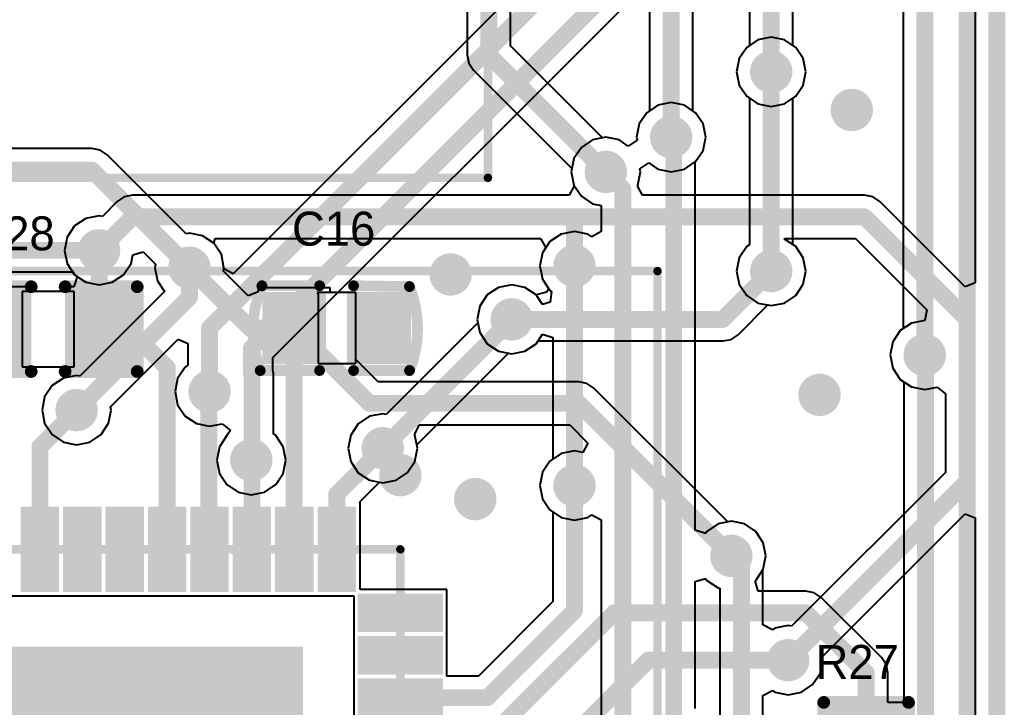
# Model space of a CAD drawing. Extents: x 10.58 to 11.54, y 9.91 to 15.27.
# Drawn here: x 11.0816 to 11.5391, y 13.246 to 13.5653 of the extents above; entities that cross this region are included whole.
import ezdxf

# ---------------------------------------------------------------- set-up
doc = ezdxf.new("R2010")
doc.units = 0
doc.layers.get('0').update_dxf_attribs({"linetype": 'CONTINUOUS'})
for name, color, linetype in [('BOTTOMLAYER', 5, 'CONTINUOUS'), ('KEEPOUTLAYER', 6, 'CONTINUOUS'), ('MULTILAYER', 9, 'CONTINUOUS'), ('TOPLAYER', 1, 'CONTINUOUS'), ('TOPOVERLAY', 2, 'CONTINUOUS'), ('TOPPASTE', 8, 'CONTINUOUS'), ('TOPSOLDER', 216, 'CONTINUOUS'), ('VIAHOLELAYER', 16, 'CONTINUOUS')]:
    doc.layers.add(name, color=color, linetype=linetype)

# ---------------------------------------------------------------- blocks, each defined once
blk = doc.blocks.new('R_0402_8')
at = {"layer": 'TOPLAYER'}
for p, q in [((0.017, 0.0175), (-0.007, 0.0175)), ((-0.007, 0.0175), (-0.007, -0.0175)), ((0.017, -0.0175), (0.017, 0.0175)), ((-0.007, -0.0175), (0.017, -0.0175))]:
    blk.add_line(p, q, dxfattribs=at)
for points in [[(-0.006811, -0.01378), (-0.006811, 0.01378), (-0.030433, -0.01378), (-0.030433, 0.01378)], [(0.040433, -0.01378), (0.040433, 0.01378), (0.016811, -0.01378), (0.016811, 0.01378)]]:
    blk.add_solid(points, dxfattribs=at)
at = {"layer": 'TOPOVERLAY', "const_width": 0.005906}
for points in [[(-0.036339, 0.019685), (-0.036339, -0.019685)], [(-0.002874, 0.019685), (-0.036339, 0.019685)], [(0.046339, 0.019685), (0.012874, 0.019685)], [(0.046339, 0.019685), (0.046339, -0.019685)], [(-0.002874, -0.019685), (-0.036339, -0.019685)], [(0.046339, -0.019685), (0.012874, -0.019685)]]:
    blk.add_lwpolyline(points, dxfattribs=at)
at = {"layer": 'TOPOVERLAY', "const_width": 0.002953}
for points in [[(-0.037815, 0.019685, 1), (-0.034862, 0.019685, 1)], [(-0.037815, 0.019685, 1), (-0.034862, 0.019685, 1)], [(-0.00435, 0.019685, 1), (-0.001398, 0.019685, 1)], [(0.011398, 0.019685, 1), (0.01435, 0.019685, 1)], [(0.044862, 0.019685, 1), (0.047815, 0.019685, 1)], [(0.044862, 0.019685, 1), (0.047815, 0.019685, 1)], [(-0.037815, -0.019685, 1), (-0.034862, -0.019685, 1)], [(-0.037815, -0.019685, 1), (-0.034862, -0.019685, 1)], [(-0.00435, -0.019685, 1), (-0.001398, -0.019685, 1)], [(0.011398, -0.019685, 1), (0.01435, -0.019685, 1)], [(0.044862, -0.019685, 1), (0.047815, -0.019685, 1)], [(0.044862, -0.019685, 1), (0.047815, -0.019685, 1)]]:
    blk.add_lwpolyline(points, format="xyb", close=True, dxfattribs=at)
at = {"layer": 'TOPPASTE'}
for points in [[(-0.006811, -0.01378), (-0.006811, 0.01378), (-0.030433, -0.01378), (-0.030433, 0.01378)], [(0.040433, -0.01378), (0.040433, 0.01378), (0.016811, -0.01378), (0.016811, 0.01378)]]:
    blk.add_solid(points, dxfattribs=at)
at = {"layer": 'TOPSOLDER'}
for points in [[(-0.002811, -0.01778), (-0.002811, 0.01778), (-0.034433, -0.01778), (-0.034433, 0.01778)], [(0.044433, -0.01778), (0.044433, 0.01778), (0.012811, -0.01778), (0.012811, 0.01778)]]:
    blk.add_solid(points, dxfattribs=at)
blk = doc.blocks.new('R_0402_9')
at = {"layer": 'TOPLAYER'}
for p, q in [((0.017, 0.0175), (-0.007, 0.0175)), ((-0.007, 0.0175), (-0.007, -0.0175)), ((0.017, -0.0175), (0.017, 0.0175)), ((-0.007, -0.0175), (0.017, -0.0175))]:
    blk.add_line(p, q, dxfattribs=at)
for points in [[(-0.006811, -0.01378), (-0.006811, 0.01378), (-0.030433, -0.01378), (-0.030433, 0.01378)], [(0.040433, -0.01378), (0.040433, 0.01378), (0.016811, -0.01378), (0.016811, 0.01378)]]:
    blk.add_solid(points, dxfattribs=at)
at = {"layer": 'TOPOVERLAY', "const_width": 0.005906}
for points in [[(-0.036339, -0.019685), (-0.036339, 0.019685)], [(-0.002874, 0.019685), (-0.036339, 0.019685)], [(0.046339, 0.019685), (0.012874, 0.019685)], [(0.046339, -0.019685), (0.046339, 0.019685)], [(-0.002874, -0.019685), (-0.036339, -0.019685)], [(0.046339, -0.019685), (0.012874, -0.019685)]]:
    blk.add_lwpolyline(points, dxfattribs=at)
at = {"layer": 'TOPOVERLAY', "const_width": 0.002953}
for points in [[(-0.037815, 0.019685, 1), (-0.034862, 0.019685, 1)], [(-0.037815, 0.019685, 1), (-0.034862, 0.019685, 1)], [(-0.00435, 0.019685, 1), (-0.001398, 0.019685, 1)], [(0.011398, 0.019685, 1), (0.01435, 0.019685, 1)], [(0.044862, 0.019685, 1), (0.047815, 0.019685, 1)], [(0.044862, 0.019685, 1), (0.047815, 0.019685, 1)], [(-0.037815, -0.019685, 1), (-0.034862, -0.019685, 1)], [(-0.037815, -0.019685, 1), (-0.034862, -0.019685, 1)], [(-0.00435, -0.019685, 1), (-0.001398, -0.019685, 1)], [(0.011398, -0.019685, 1), (0.01435, -0.019685, 1)], [(0.044862, -0.019685, 1), (0.047815, -0.019685, 1)], [(0.044862, -0.019685, 1), (0.047815, -0.019685, 1)]]:
    blk.add_lwpolyline(points, format="xyb", close=True, dxfattribs=at)
at = {"layer": 'TOPPASTE'}
for points in [[(-0.006811, -0.01378), (-0.006811, 0.01378), (-0.030433, -0.01378), (-0.030433, 0.01378)], [(0.040433, -0.01378), (0.040433, 0.01378), (0.016811, -0.01378), (0.016811, 0.01378)]]:
    blk.add_solid(points, dxfattribs=at)
at = {"layer": 'TOPSOLDER'}
for points in [[(-0.002811, -0.01778), (-0.002811, 0.01778), (-0.034433, -0.01778), (-0.034433, 0.01778)], [(0.044433, -0.01778), (0.044433, 0.01778), (0.012811, -0.01778), (0.012811, 0.01778)]]:
    blk.add_solid(points, dxfattribs=at)
blk = doc.blocks.new('C_0402_20')
at = {"layer": 'TOPLAYER'}
for p, q in [((0.008518, 0.0165), (-0.008982, 0.0165)), ((-0.008982, 0.0165), (-0.008982, -0.0165)), ((0.008518, -0.016), (0.008518, 0.0165)), ((-0.008982, -0.0165), (0.009018, -0.0165)), ((0.009018, -0.0165), (0.008518, -0.016))]:
    blk.add_line(p, q, dxfattribs=at)
for points in [[(-0.00884, -0.012795), (-0.00884, 0.012795), (-0.030494, -0.012795), (-0.030494, 0.012795)], [(0.03053, -0.012795), (0.03053, 0.012795), (0.008876, -0.012795), (0.008876, 0.012795)]]:
    blk.add_solid(points, dxfattribs=at)
at = {"layer": 'TOPOVERLAY', "const_width": 0.005}
for points in [[(-0.03382, -0.019341, -0.193022), (-0.033854, 0.01965)], [(0.035464, 0.019716, -0.191665), (0.034708, -0.019637)]]:
    blk.add_lwpolyline(points, format="xyb", dxfattribs=at)
at = {"layer": 'TOPOVERLAY', "const_width": 0.0025}
for points in [[(-0.035104, 0.01965, 1), (-0.032604, 0.01965, 1)], [(-0.03509, 0.019685, 1), (-0.03259, 0.019685, 1)], [(-0.009106, 0.019685, 1), (-0.006606, 0.019685, 1)], [(0.006642, 0.019685, 1), (0.009142, 0.019685, 1)], [(0.034214, 0.019716, 1), (0.036714, 0.019716, 1)], [(0.034225, 0.019685, 1), (0.036726, 0.019685, 1)], [(-0.03509, -0.019291, 1), (-0.03259, -0.019291, 1)], [(-0.03507, -0.019341, 1), (-0.03257, -0.019341, 1)], [(-0.009106, -0.019685, 1), (-0.006606, -0.019685, 1)], [(0.006642, -0.019685, 1), (0.009142, -0.019685, 1)], [(0.033438, -0.019685, 1), (0.035938, -0.019685, 1)], [(0.033458, -0.019637, 1), (0.035958, -0.019637, 1)]]:
    blk.add_lwpolyline(points, format="xyb", close=True, dxfattribs=at)
at = {"layer": 'TOPOVERLAY', "const_width": 0.005}
for points in [[(-0.007856, 0.019685), (-0.03384, 0.019685)], [(0.035476, 0.019685), (0.007892, 0.019685)], [(-0.007856, -0.019685), (-0.03384, -0.019291)], [(0.034688, -0.019685), (0.007892, -0.019685)]]:
    blk.add_lwpolyline(points, dxfattribs=at)
at = {"layer": 'TOPPASTE'}
for points in [[(-0.00884, -0.012795), (-0.00884, 0.012795), (-0.030494, -0.012795), (-0.030494, 0.012795)], [(0.03053, -0.012795), (0.03053, 0.012795), (0.008876, -0.012795), (0.008876, 0.012795)]]:
    blk.add_solid(points, dxfattribs=at)
at = {"layer": 'TOPSOLDER'}
for points in [[(-0.00484, -0.016795), (-0.00484, 0.016795), (-0.034494, -0.016795), (-0.034494, 0.016795)], [(0.03453, -0.016795), (0.03453, 0.016795), (0.004876, -0.016795), (0.004876, 0.016795)]]:
    blk.add_solid(points, dxfattribs=at)
blk = doc.blocks.new('QFN48_7_7_25')
at = {"layer": 'TOPLAYER'}
for points in [[(-0.142716, 0.535433), (-0.132874, 0.535433), (-0.142716, 0.566929), (-0.132874, 0.566929)], [(-0.123031, 0.535433), (-0.113189, 0.535433), (-0.123031, 0.566929), (-0.113189, 0.566929)], [(-0.103346, 0.535433), (-0.093504, 0.535433), (-0.103346, 0.566929), (-0.093504, 0.566929)], [(-0.151575, 0.516732), (-0.151575, 0.526575), (-0.183071, 0.516732), (-0.183071, 0.526575)], [(-0.151575, 0.497047), (-0.151575, 0.50689), (-0.183071, 0.497047), (-0.183071, 0.50689)], [(-0.11811, 0.324803), (0.059055, 0.324803), (-0.11811, 0.501969), (0.059055, 0.501969)], [(-0.151575, 0.477362), (-0.151575, 0.487205), (-0.183071, 0.477362), (-0.183071, 0.487205)], [(-0.151575, 0.457677), (-0.151575, 0.46752), (-0.183071, 0.457677), (-0.183071, 0.46752)], [(-0.151575, 0.437992), (-0.151575, 0.447835), (-0.183071, 0.437992), (-0.183071, 0.447835)], [(-0.151575, 0.418307), (-0.151575, 0.42815), (-0.183071, 0.418307), (-0.183071, 0.42815)], [(-0.151575, 0.398622), (-0.151575, 0.408465), (-0.183071, 0.398622), (-0.183071, 0.408465)], [(-0.151575, 0.378937), (-0.151575, 0.38878), (-0.183071, 0.378937), (-0.183071, 0.38878)]]:
    blk.add_solid(points, dxfattribs=at)
at = {"layer": 'TOPOVERLAY'}
for points, const_width in [([(-0.19685, 0.551181, 1), (-0.206693, 0.551181, 1)], 0.009843), ([(-0.209154, 0.551181, 1), (-0.204232, 0.551181, 1)], 0.004921), ([(-0.199311, 0.551181, 1), (-0.19439, 0.551181, 1)], 0.004921), ([(-0.168307, 0.551181, 1), (-0.166339, 0.551181, 1)], 0.001969), ([(-0.168307, 0.551181, 1), (-0.166339, 0.551181, 1)], 0.001969)]:
    blk.add_lwpolyline(points, format="xyb", close=True, dxfattribs=dict(at, const_width=const_width))
at = {"layer": 'TOPOVERLAY', "const_width": 0.003937}
for points in [[(-0.167323, 0.275591), (-0.167323, 0.551181)], [(0.108268, 0.551181), (-0.167323, 0.551181)]]:
    blk.add_lwpolyline(points, dxfattribs=at)
at = {"layer": 'TOPPASTE'}
for points in [[(-0.142716, 0.535433), (-0.132874, 0.535433), (-0.142716, 0.566929), (-0.132874, 0.566929)], [(-0.123031, 0.535433), (-0.113189, 0.535433), (-0.123031, 0.566929), (-0.113189, 0.566929)], [(-0.103346, 0.535433), (-0.093504, 0.535433), (-0.103346, 0.566929), (-0.093504, 0.566929)], [(-0.151575, 0.516732), (-0.151575, 0.526575), (-0.183071, 0.516732), (-0.183071, 0.526575)], [(-0.151575, 0.497047), (-0.151575, 0.50689), (-0.183071, 0.497047), (-0.183071, 0.50689)], [(-0.11811, 0.324803), (0.059055, 0.324803), (-0.11811, 0.501969), (0.059055, 0.501969)], [(-0.151575, 0.477362), (-0.151575, 0.487205), (-0.183071, 0.477362), (-0.183071, 0.487205)], [(-0.151575, 0.457677), (-0.151575, 0.46752), (-0.183071, 0.457677), (-0.183071, 0.46752)], [(-0.151575, 0.437992), (-0.151575, 0.447835), (-0.183071, 0.437992), (-0.183071, 0.447835)], [(-0.151575, 0.418307), (-0.151575, 0.42815), (-0.183071, 0.418307), (-0.183071, 0.42815)], [(-0.151575, 0.398622), (-0.151575, 0.408465), (-0.183071, 0.398622), (-0.183071, 0.408465)], [(-0.151575, 0.378937), (-0.151575, 0.38878), (-0.183071, 0.378937), (-0.183071, 0.38878)]]:
    blk.add_solid(points, dxfattribs=at)
at = {"layer": 'TOPSOLDER'}
for points in [[(-0.146716, 0.531433), (-0.128874, 0.531433), (-0.146716, 0.570929), (-0.128874, 0.570929)], [(-0.127031, 0.531433), (-0.109189, 0.531433), (-0.127031, 0.570929), (-0.109189, 0.570929)], [(-0.107346, 0.531433), (-0.089504, 0.531433), (-0.107346, 0.570929), (-0.089504, 0.570929)], [(-0.147575, 0.512732), (-0.147575, 0.530575), (-0.187071, 0.512732), (-0.187071, 0.530575)], [(-0.147575, 0.493047), (-0.147575, 0.51089), (-0.187071, 0.493047), (-0.187071, 0.51089)], [(-0.12211, 0.320803), (0.063055, 0.320803), (-0.12211, 0.505969), (0.063055, 0.505969)], [(-0.147575, 0.473362), (-0.147575, 0.491205), (-0.187071, 0.473362), (-0.187071, 0.491205)], [(-0.147575, 0.453677), (-0.147575, 0.47152), (-0.187071, 0.453677), (-0.187071, 0.47152)], [(-0.147575, 0.433992), (-0.147575, 0.451835), (-0.187071, 0.433992), (-0.187071, 0.451835)], [(-0.147575, 0.414307), (-0.147575, 0.43215), (-0.187071, 0.414307), (-0.187071, 0.43215)], [(-0.147575, 0.394622), (-0.147575, 0.412465), (-0.187071, 0.394622), (-0.187071, 0.412465)], [(-0.147575, 0.374937), (-0.147575, 0.39278), (-0.187071, 0.374937), (-0.187071, 0.39278)]]:
    blk.add_solid(points, dxfattribs=at)

msp = doc.modelspace()

# ---------------------------------------------------------------- linework, layer by layer
at = {"layer": 'BOTTOMLAYER'}
for p, q in [((11.441401, 13.707997), (11.180698, 13.447293)), ((11.199102, 13.408447), (11.39442, 13.603765)), ((11.491629, 13.598224), (11.491629, 13.421819)), ((11.430406, 13.557134), (11.424261, 13.555911)), ((11.436551, 13.555911), (11.430406, 13.557134)), ((11.419052, 13.552431), (11.415572, 13.547222)), ((11.424261, 13.555911), (11.419052, 13.552431)), ((11.44176, 13.552431), (11.436551, 13.555911)), ((11.44524, 13.547222), (11.44176, 13.552431)), ((11.415572, 13.547222), (11.41435, 13.541077)), ((11.446463, 13.541077), (11.44524, 13.547222)), ((11.41435, 13.541077), (11.415572, 13.534932)), ((11.44524, 13.534932), (11.446463, 13.541077)), ((11.415572, 13.534932), (11.419052, 13.529723)), ((11.44176, 13.529723), (11.44524, 13.534932)), ((11.419052, 13.529723), (11.420371, 13.528842)), ((11.420371, 13.528842), (11.420371, 13.460792)), ((11.440441, 13.528842), (11.44176, 13.529723)), ((11.440441, 13.460792), (11.440441, 13.528842)), ((11.377805, 13.525596), (11.372596, 13.522116)), ((11.383949, 13.526818), (11.377805, 13.525596)), ((11.390094, 13.525596), (11.383949, 13.526818)), ((11.395303, 13.522116), (11.390094, 13.525596)), ((11.372596, 13.522116), (11.369115, 13.516907)), ((11.398784, 13.516907), (11.395303, 13.522116)), ((11.369115, 13.516907), (11.367893, 13.510762)), ((11.400006, 13.510762), (11.398784, 13.516907)), ((11.353634, 13.510677), (11.34749, 13.509455)), ((11.359779, 13.509455), (11.353634, 13.510677)), ((11.367893, 13.510762), (11.368162, 13.509409)), ((11.398784, 13.504617), (11.400006, 13.510762)), ((11.342281, 13.505974), (11.3388, 13.500765)), ((11.34749, 13.509455), (11.342281, 13.505974)), ((11.364005, 13.506631), (11.359779, 13.509455)), ((11.368162, 13.509409), (11.364005, 13.506631)), ((11.115052, 13.505443), (11.048516, 13.505443)), ((11.118892, 13.504679), (11.115052, 13.505443)), ((11.122148, 13.502504), (11.118892, 13.504679)), ((11.158772, 13.465879), (11.122148, 13.502504)), ((11.395303, 13.499408), (11.398784, 13.504617)), ((11.3388, 13.500765), (11.337578, 13.49462)), ((11.395166, 13.499317), (11.395303, 13.499408)), ((11.395166, 13.328184), (11.395166, 13.499317)), ((11.337578, 13.49462), (11.3388, 13.488476)), ((11.3388, 13.488476), (11.342281, 13.483267)), ((11.342281, 13.483267), (11.34749, 13.479786)), ((11.34749, 13.479786), (11.351473, 13.478994)), ((11.351473, 13.478994), (11.351473, 13.466874)), ((11.160327, 13.466189), (11.158772, 13.465879)), ((11.166472, 13.464966), (11.160327, 13.466189)), ((11.171681, 13.461486), (11.166472, 13.464966)), ((11.332923, 13.465754), (11.327714, 13.462273)), ((11.339068, 13.466976), (11.332923, 13.465754)), ((11.345212, 13.465754), (11.339068, 13.466976)), ((11.347063, 13.464517), (11.345212, 13.465754)), ((11.351473, 13.466874), (11.347063, 13.464517)), ((11.175162, 13.456277), (11.171681, 13.461486)), ((11.327714, 13.462273), (11.324233, 13.457064)), ((11.420371, 13.460792), (11.419052, 13.459911)), ((11.44176, 13.459911), (11.440441, 13.460792)), ((11.133215, 13.452041), (11.134007, 13.456024)), ((11.134007, 13.456024), (11.138792, 13.457475)), ((11.138792, 13.457475), (11.14458, 13.451687)), ((11.176384, 13.450132), (11.175162, 13.456277)), ((11.324233, 13.457064), (11.323011, 13.450919)), ((11.419052, 13.459911), (11.415572, 13.454702)), ((11.44524, 13.454702), (11.44176, 13.459911)), ((11.129734, 13.446832), (11.133215, 13.452041)), ((11.14458, 13.451687), (11.144271, 13.450132)), ((11.415572, 13.454702), (11.41435, 13.448557)), ((11.446463, 13.448557), (11.44524, 13.454702)), ((11.048128, 13.44815), (11.106146, 13.44815)), ((11.106146, 13.44815), (11.107027, 13.446832)), ((11.107027, 13.446832), (11.112236, 13.443351)), ((11.124525, 13.443351), (11.129734, 13.446832)), ((11.144271, 13.450132), (11.145493, 13.443988)), ((11.176288, 13.44965), (11.176384, 13.450132)), ((11.180698, 13.447293), (11.176288, 13.44965)), ((11.323011, 13.450919), (11.324233, 13.444775)), ((11.41435, 13.448557), (11.415572, 13.442413)), ((11.44524, 13.442413), (11.446463, 13.448557)), ((11.112236, 13.443351), (11.118381, 13.442129)), ((11.118381, 13.442129), (11.124525, 13.443351)), ((11.145493, 13.443988), (11.148808, 13.439026)), ((11.309934, 13.442173), (11.303789, 13.440951)), ((11.316078, 13.440951), (11.309934, 13.442173)), ((11.324233, 13.444775), (11.327714, 13.439566)), ((11.415572, 13.442413), (11.419052, 13.437204)), ((11.44176, 13.437204), (11.44524, 13.442413)), ((11.148808, 13.439026), (11.10952, 13.399738)), ((11.29858, 13.43747), (11.295099, 13.432261)), ((11.303789, 13.440951), (11.29858, 13.43747)), ((11.321287, 13.43747), (11.316078, 13.440951)), ((11.324248, 13.43304), (11.321287, 13.43747)), ((11.327714, 13.439566), (11.328487, 13.439049)), ((11.328487, 13.439049), (11.327753, 13.434103)), ((11.327753, 13.434103), (11.324248, 13.43304)), ((11.419052, 13.437204), (11.424261, 13.433723)), ((11.424261, 13.433723), (11.430406, 13.432501)), ((11.430406, 13.432501), (11.436551, 13.433723)), ((11.436551, 13.433723), (11.44176, 13.437204)), ((11.295099, 13.432261), (11.293877, 13.426116)), ((11.294186, 13.424561), (11.251646, 13.382021)), ((11.293877, 13.426116), (11.294186, 13.424561)), ((11.321287, 13.414763), (11.324248, 13.419193)), ((11.324248, 13.419193), (11.329032, 13.417741)), ((11.490311, 13.420938), (11.48683, 13.415729)), ((11.491629, 13.421819), (11.490311, 13.420938)), ((11.123712, 13.385546), (11.155049, 13.416882)), ((11.155049, 13.416882), (11.159668, 13.414969)), ((11.159668, 13.414969), (11.159668, 13.404814)), ((11.316078, 13.411282), (11.321287, 13.414763)), ((11.329032, 13.417741), (11.329032, 13.361186)), ((11.48683, 13.415729), (11.485608, 13.409584)), ((11.265838, 13.367829), (11.308378, 13.410369)), ((11.308378, 13.410369), (11.309934, 13.41006)), ((11.309934, 13.41006), (11.316078, 13.411282)), ((11.199102, 13.402675), (11.199102, 13.408447)), ((11.485608, 13.409584), (11.48683, 13.40344)), ((11.15835, 13.403933), (11.154869, 13.398724)), ((11.159668, 13.404814), (11.15835, 13.403933)), ((11.199424, 13.401055), (11.199102, 13.402675)), ((11.199424, 13.372785), (11.199424, 13.401055)), ((11.48683, 13.40344), (11.490311, 13.398231)), ((11.101821, 13.398825), (11.096611, 13.395344)), ((11.107965, 13.400047), (11.101821, 13.398825)), ((11.10952, 13.399738), (11.107965, 13.400047)), ((11.154869, 13.398724), (11.153647, 13.392579)), ((11.490311, 13.398231), (11.49552, 13.39475)), ((11.096611, 13.395344), (11.093131, 13.390135)), ((11.153647, 13.392579), (11.154869, 13.386435)), ((11.49552, 13.39475), (11.501664, 13.393528)), ((11.501664, 13.393528), (11.507451, 13.394679)), ((11.507451, 13.394679), (11.511316, 13.391507)), ((11.093131, 13.390135), (11.091909, 13.38399)), ((11.511316, 13.391507), (11.511316, 13.355077)), ((11.091909, 13.38399), (11.093131, 13.377846)), ((11.122799, 13.377846), (11.124022, 13.38399)), ((11.124022, 13.38399), (11.123712, 13.385546)), ((11.154869, 13.386435), (11.15835, 13.381226)), ((11.093131, 13.377846), (11.096611, 13.372637)), ((11.119319, 13.372637), (11.122799, 13.377846)), ((11.15835, 13.381226), (11.163559, 13.377745)), ((11.243946, 13.381108), (11.238737, 13.377627)), ((11.250091, 13.38233), (11.243946, 13.381108)), ((11.251646, 13.382021), (11.250091, 13.38233)), ((11.163559, 13.377745), (11.169704, 13.376523)), ((11.169704, 13.376523), (11.175488, 13.377674)), ((11.175488, 13.377674), (11.179353, 13.374501)), ((11.179353, 13.374501), (11.177713, 13.372119)), ((11.179353, 13.374501), (11.179353, 13.374501)), ((11.238737, 13.377627), (11.235257, 13.372418)), ((11.096611, 13.372637), (11.101821, 13.369156)), ((11.101821, 13.369156), (11.107965, 13.367934)), ((11.107965, 13.367934), (11.11411, 13.369156)), ((11.11411, 13.369156), (11.119319, 13.372637)), ((11.177713, 13.372119), (11.174232, 13.36691)), ((11.177713, 13.372119), (11.177713, 13.372119)), ((11.20042, 13.372119), (11.199424, 13.372785)), ((11.203901, 13.36691), (11.20042, 13.372119)), ((11.235257, 13.372418), (11.234035, 13.366274)), ((11.174232, 13.36691), (11.17301, 13.360765)), ((11.205123, 13.360765), (11.203901, 13.36691)), ((11.234035, 13.366274), (11.235257, 13.360129)), ((11.264925, 13.360129), (11.266148, 13.366274)), ((11.266148, 13.366274), (11.265838, 13.367829)), ((11.17301, 13.360765), (11.174232, 13.354621)), ((11.203901, 13.354621), (11.205123, 13.360765)), ((11.235257, 13.360129), (11.238737, 13.35492)), ((11.261445, 13.35492), (11.264925, 13.360129)), ((11.327714, 13.360305), (11.324233, 13.355096)), ((11.329032, 13.361186), (11.327714, 13.360305)), ((11.324233, 13.355096), (11.323011, 13.348951)), ((11.511316, 13.355077), (11.439835, 13.283596)), ((11.174232, 13.354621), (11.177713, 13.349412)), ((11.20042, 13.349412), (11.203901, 13.354621)), ((11.238737, 13.35492), (11.243946, 13.351439)), ((11.243946, 13.351439), (11.250091, 13.350217)), ((11.250091, 13.350217), (11.256236, 13.351439)), ((11.256236, 13.351439), (11.261445, 13.35492)), ((11.177713, 13.349412), (11.182922, 13.345931)), ((11.182922, 13.345931), (11.189066, 13.344709)), ((11.189066, 13.344709), (11.195211, 13.345931)), ((11.195211, 13.345931), (11.20042, 13.349412)), ((11.323011, 13.348951), (11.324233, 13.342806)), ((11.324233, 13.342806), (11.327714, 13.337597)), ((11.327714, 13.337597), (11.332923, 13.334117)), ((11.332923, 13.334117), (11.339068, 13.332895)), ((11.339068, 13.332895), (11.345212, 13.334117)), ((11.345212, 13.334117), (11.347063, 13.335354)), ((11.347063, 13.335354), (11.351473, 13.332997)), ((11.351473, 13.332997), (11.351473, 13.215123)), ((11.411902, 13.33233), (11.405757, 13.331108)), ((11.418047, 13.331108), (11.411902, 13.33233)), ((11.454027, 13.269404), (11.520476, 13.335853)), ((11.520476, 13.335853), (11.525096, 13.333939)), ((11.525096, 13.333939), (11.525096, 12.651505)), ((11.39995, 13.326733), (11.395166, 13.328184)), ((11.400548, 13.327628), (11.39995, 13.326733)), ((11.405757, 13.331108), (11.400548, 13.327628)), ((11.423256, 13.327628), (11.418047, 13.331108)), ((11.426736, 13.322418), (11.423256, 13.327628)), ((11.427959, 13.316274), (11.426736, 13.322418)), ((11.426736, 13.310129), (11.427959, 13.316274)), ((11.426594, 13.309916), (11.426736, 13.310129)), ((11.426594, 13.284284), (11.426594, 13.309916)), ((11.395166, 13.304363), (11.39995, 13.305815)), ((11.39995, 13.305815), (11.400548, 13.30492)), ((11.400548, 13.30492), (11.405757, 13.30144)), ((11.395166, 13.245438), (11.395166, 13.304363)), ((11.405757, 13.30144), (11.406524, 13.301287)), ((11.406524, 13.301287), (11.406524, 13.162299)), ((11.431004, 13.281927), (11.426594, 13.284284)), ((11.432135, 13.282683), (11.431004, 13.281927)), ((11.43828, 13.283905), (11.432135, 13.282683)), ((11.439835, 13.283596), (11.43828, 13.283905)), ((11.454337, 13.267849), (11.454027, 13.269404)), ((11.453114, 13.261704), (11.454337, 13.267849)), ((11.449634, 13.256495), (11.453114, 13.261704)), ((11.444425, 13.253014), (11.449634, 13.256495)), ((11.426594, 13.251413), (11.431004, 13.25377)), ((11.426594, 13.162299), (11.426594, 13.251413)), ((11.431004, 13.25377), (11.432135, 13.253014)), ((11.432135, 13.253014), (11.43828, 13.251792)), ((11.43828, 13.251792), (11.444425, 13.253014))]:
    msp.add_line(p, q, dxfattribs=at)
at = {"layer": 'BOTTOMLAYER', "const_width": 0.007874}
for points in [[(11.521351, 13.35092), (11.521351, 14.552888)], [(11.501664, 13.409584), (11.501664, 13.768395)], [(11.169704, 13.422107), (11.448497, 13.700901)], [(11.189066, 13.412603), (11.390264, 13.613801)], [(11.430406, 13.448557), (11.430406, 13.541077)], [(11.383949, 13.510762), (11.385131, 13.509581)], [(11.385131, 13.233203), (11.385131, 13.509581)], [(11.048516, 13.495408), (11.115052, 13.495408)], [(11.115052, 13.495408), (11.160327, 13.450132)], [(11.353634, 13.49462), (11.361508, 13.486746)], [(11.361508, 13.202888), (11.361508, 13.486746)], [(11.043971, 13.458186), (11.118381, 13.458186)], [(11.160327, 13.436353), (11.160327, 13.450132)], [(11.339068, 13.348951), (11.339068, 13.450919)], [(11.107965, 13.38399), (11.160327, 13.436353)], [(11.250091, 13.366274), (11.309934, 13.426116)], [(11.169704, 13.392579), (11.169704, 13.422107)], [(11.189066, 13.401378), (11.189066, 13.412603)], [(11.189066, 13.401378), (11.189389, 13.401055)], [(11.189389, 13.361088), (11.189389, 13.401055)], [(11.189066, 13.360765), (11.189389, 13.361088)], [(11.189066, 13.360765), (11.189458, 13.360765)], [(11.43828, 13.267849), (11.521351, 13.35092)], [(11.411902, 13.316274), (11.416559, 13.311617)], [(11.416559, 13.150064), (11.416559, 13.311617)]]:
    msp.add_lwpolyline(points, dxfattribs=at)
at = {"layer": 'BOTTOMLAYER'}
for points, const_width in [([(11.425485, 13.541077, 1), (11.435327, 13.541077, 1)], 0.009843), ([(11.428437, 13.541077, 1), (11.432374, 13.541077, 1)], 0.003937), ([(11.462886, 13.52336, 1), (11.472729, 13.52336, 1)], 0.009843), ([(11.379028, 13.510762, 1), (11.388871, 13.510762, 1)], 0.009843), ([(11.381981, 13.510762, 1), (11.385918, 13.510762, 1)], 0.003937), ([(11.383162, 13.509581, 1), (11.387099, 13.509581, 1)], 0.003937), ([(11.383162, 13.509581, 1), (11.387099, 13.509581, 1)], 0.003937), ([(11.348713, 13.49462, 1), (11.358556, 13.49462, 1)], 0.009843), ([(11.113083, 13.495408, 1), (11.11702, 13.495408, 1)], 0.003937), ([(11.113083, 13.495408, 1), (11.11702, 13.495408, 1)], 0.003937), ([(11.351666, 13.49462, 1), (11.355603, 13.49462, 1)], 0.003937), ([(11.35954, 13.486746, 1), (11.363477, 13.486746, 1)], 0.003937), ([(11.35954, 13.486746, 1), (11.363477, 13.486746, 1)], 0.003937), ([(11.11346, 13.458186, 1), (11.123302, 13.458186, 1)], 0.009843), ([(11.116412, 13.458186, 1), (11.120349, 13.458186, 1)], 0.003937), ([(11.334146, 13.450919, 1), (11.343989, 13.450919, 1)], 0.009843), ([(11.155406, 13.450132, 1), (11.165249, 13.450132, 1)], 0.009843), ([(11.276666, 13.446983, 1), (11.286508, 13.446983, 1)], 0.009843), ([(11.425485, 13.448557, 1), (11.435327, 13.448557, 1)], 0.009843), ([(11.158359, 13.450132, 1), (11.162296, 13.450132, 1)], 0.003937), ([(11.158359, 13.450132, 1), (11.162296, 13.450132, 1)], 0.003937), ([(11.337099, 13.450919, 1), (11.341036, 13.450919, 1)], 0.003937), ([(11.428437, 13.448557, 1), (11.432374, 13.448557, 1)], 0.003937), ([(11.158359, 13.436353, 1), (11.162296, 13.436353, 1)], 0.003937), ([(11.158359, 13.436353, 1), (11.162296, 13.436353, 1)], 0.003937), ([(11.305012, 13.426116, 1), (11.314855, 13.426116, 1)], 0.009843), ([(11.307965, 13.426116, 1), (11.311902, 13.426116, 1)], 0.003937), ([(11.167735, 13.422107, 1), (11.171672, 13.422107, 1)], 0.003937), ([(11.167735, 13.422107, 1), (11.171672, 13.422107, 1)], 0.003937), ([(11.496743, 13.409584, 1), (11.506585, 13.409584, 1)], 0.009843), ([(11.187098, 13.412603, 1), (11.191035, 13.412603, 1)], 0.003937), ([(11.187098, 13.412603, 1), (11.191035, 13.412603, 1)], 0.003937), ([(11.499696, 13.409584, 1), (11.503633, 13.409584, 1)], 0.003937), ([(11.187098, 13.401378, 1), (11.191035, 13.401378, 1)], 0.003937), ([(11.187098, 13.401378, 1), (11.191035, 13.401378, 1)], 0.003937), ([(11.164782, 13.392579, 1), (11.174625, 13.392579, 1)], 0.009843), ([(11.18742, 13.401055, 1), (11.191357, 13.401055, 1)], 0.003937), ([(11.18742, 13.401055, 1), (11.191357, 13.401055, 1)], 0.003937), ([(11.447926, 13.391077, 1), (11.457768, 13.391077, 1)], 0.009843), ([(11.167735, 13.392579, 1), (11.171672, 13.392579, 1)], 0.003937), ([(11.103044, 13.38399, 1), (11.112886, 13.38399, 1)], 0.009843), ([(11.105997, 13.38399, 1), (11.109934, 13.38399, 1)], 0.003937), ([(11.24517, 13.366274, 1), (11.255012, 13.366274, 1)], 0.009843), ([(11.184145, 13.360765, 1), (11.193988, 13.360765, 1)], 0.009843), ([(11.248123, 13.366274, 1), (11.25206, 13.366274, 1)], 0.003937), ([(11.187098, 13.360765, 1), (11.191035, 13.360765, 1)], 0.003937), ([(11.187098, 13.360765, 1), (11.191035, 13.360765, 1)], 0.003937), ([(11.18742, 13.361088, 1), (11.191357, 13.361088, 1)], 0.003937), ([(11.18742, 13.361088, 1), (11.191357, 13.361088, 1)], 0.003937), ([(11.187489, 13.360765, 1), (11.191426, 13.360765, 1)], 0.003937), ([(11.334146, 13.348951, 1), (11.343989, 13.348951, 1)], 0.009843), ([(11.288083, 13.342652, 1), (11.297926, 13.342652, 1)], 0.009843), ([(11.337099, 13.348951, 1), (11.341036, 13.348951, 1)], 0.003937), ([(11.519383, 13.35092, 1), (11.52332, 13.35092, 1)], 0.003937), ([(11.519383, 13.35092, 1), (11.52332, 13.35092, 1)], 0.003937), ([(11.406981, 13.316274, 1), (11.416823, 13.316274, 1)], 0.009843), ([(11.409934, 13.316274, 1), (11.413871, 13.316274, 1)], 0.003937), ([(11.41459, 13.311617, 1), (11.418527, 13.311617, 1)], 0.003937), ([(11.41459, 13.311617, 1), (11.418527, 13.311617, 1)], 0.003937), ([(11.433359, 13.267849, 1), (11.443201, 13.267849, 1)], 0.009843), ([(11.436312, 13.267849, 1), (11.440249, 13.267849, 1)], 0.003937)]:
    msp.add_lwpolyline(points, format="xyb", close=True, dxfattribs=dict(at, const_width=const_width))
at = {"layer": 'KEEPOUTLAYER', "const_width": 0.007874}
msp.add_lwpolyline([(11.535131, 12.641469), (11.535131, 15.102101)], dxfattribs=at)
at = {"layer": 'MULTILAYER', "const_width": 0.009843}
for points in [[(11.425485, 13.541077, 1), (11.435327, 13.541077, 1)], [(11.462886, 13.52336, 1), (11.472729, 13.52336, 1)], [(11.379028, 13.510762, 1), (11.388871, 13.510762, 1)], [(11.348713, 13.49462, 1), (11.358556, 13.49462, 1)], [(11.11346, 13.458186, 1), (11.123302, 13.458186, 1)], [(11.334146, 13.450919, 1), (11.343989, 13.450919, 1)], [(11.155406, 13.450132, 1), (11.165249, 13.450132, 1)], [(11.276666, 13.446983, 1), (11.286508, 13.446983, 1)], [(11.425485, 13.448557, 1), (11.435327, 13.448557, 1)], [(11.305012, 13.426116, 1), (11.314855, 13.426116, 1)], [(11.496743, 13.409584, 1), (11.506585, 13.409584, 1)], [(11.164782, 13.392579, 1), (11.174625, 13.392579, 1)], [(11.447926, 13.391077, 1), (11.457768, 13.391077, 1)], [(11.103044, 13.38399, 1), (11.112886, 13.38399, 1)], [(11.24517, 13.366274, 1), (11.255012, 13.366274, 1)], [(11.184145, 13.360765, 1), (11.193988, 13.360765, 1)], [(11.334146, 13.348951, 1), (11.343989, 13.348951, 1)], [(11.288083, 13.342652, 1), (11.297926, 13.342652, 1)], [(11.406981, 13.316274, 1), (11.416823, 13.316274, 1)], [(11.433359, 13.267849, 1), (11.443201, 13.267849, 1)]]:
    msp.add_lwpolyline(points, format="xyb", close=True, dxfattribs=at)
at = {"layer": 'TOPLAYER'}
for p, q in [((11.525096, 14.977594), (11.525096, 13.443097)), ((11.420371, 14.604637), (11.420371, 13.553312)), ((11.289268, 13.635929), (11.289268, 13.548951)), ((11.309339, 13.553108), (11.309339, 13.635929)), ((11.373914, 13.629834), (11.373914, 13.522997)), ((11.393985, 13.522997), (11.393985, 13.63399)), ((11.440441, 13.553312), (11.440441, 13.60066)), ((11.352079, 13.510367), (11.309339, 13.553108)), ((11.419052, 13.552431), (11.415572, 13.547222)), ((11.420371, 13.553312), (11.419052, 13.552431)), ((11.44176, 13.552431), (11.440441, 13.553312)), ((11.44524, 13.547222), (11.44176, 13.552431)), ((11.289268, 13.548951), (11.289268, 13.548951)), ((11.289268, 13.548951), (11.289268, 13.548951)), ((11.289268, 13.548951), (11.290032, 13.545111)), ((11.415572, 13.547222), (11.41435, 13.541077)), ((11.446463, 13.541077), (11.44524, 13.547222)), ((11.290032, 13.545111), (11.292208, 13.541855)), ((11.292208, 13.541855), (11.337887, 13.496175)), ((11.41435, 13.541077), (11.415572, 13.534932)), ((11.44524, 13.534932), (11.446463, 13.541077)), ((11.415572, 13.534932), (11.419052, 13.529723)), ((11.44176, 13.529723), (11.44524, 13.534932)), ((11.419052, 13.529723), (11.424261, 13.526243)), ((11.436551, 13.526243), (11.44176, 13.529723)), ((11.424261, 13.526243), (11.430406, 13.525021)), ((11.430406, 13.525021), (11.436551, 13.526243)), ((11.372596, 13.522116), (11.369115, 13.516907)), ((11.373914, 13.522997), (11.372596, 13.522116)), ((11.395303, 13.522116), (11.393985, 13.522997)), ((11.398784, 13.516907), (11.395303, 13.522116)), ((11.369115, 13.516907), (11.367893, 13.510762)), ((11.400006, 13.510762), (11.398784, 13.516907)), ((11.353634, 13.510677), (11.352079, 13.510367)), ((11.359779, 13.509455), (11.353634, 13.510677)), ((11.367893, 13.510762), (11.368162, 13.509409)), ((11.398784, 13.504617), (11.400006, 13.510762)), ((11.364005, 13.506631), (11.359779, 13.509455)), ((11.368162, 13.509409), (11.364005, 13.506631)), ((11.395303, 13.499408), (11.398784, 13.504617)), ((11.369422, 13.495973), (11.373579, 13.498751)), ((11.373579, 13.498751), (11.377805, 13.495928)), ((11.390094, 13.495928), (11.395303, 13.499408)), ((11.337887, 13.496175), (11.337578, 13.49462)), ((11.337578, 13.49462), (11.3388, 13.488476)), ((11.368469, 13.488476), (11.369691, 13.49462)), ((11.369691, 13.49462), (11.369422, 13.495973)), ((11.377805, 13.495928), (11.383949, 13.494706)), ((11.383949, 13.494706), (11.390094, 13.495928)), ((11.338985, 13.488199), (11.336628, 13.483789)), ((11.3388, 13.488476), (11.338985, 13.488199)), ((11.368284, 13.488199), (11.368469, 13.488476)), ((11.370641, 13.483789), (11.368284, 13.488199)), ((11.130109, 13.483026), (11.126853, 13.48085)), ((11.133949, 13.483789), (11.130109, 13.483026)), ((11.336628, 13.483789), (11.133949, 13.483789)), ((11.473713, 13.483789), (11.370641, 13.483789)), ((11.477554, 13.483026), (11.473713, 13.483789)), ((11.480809, 13.48085), (11.477554, 13.483026)), ((11.126853, 13.48085), (11.119936, 13.473933)), ((11.520476, 13.441183), (11.480809, 13.48085)), ((11.118381, 13.474242), (11.112236, 13.47302)), ((11.119936, 13.473933), (11.118381, 13.474242)), ((11.107027, 13.469539), (11.103547, 13.46433)), ((11.112236, 13.47302), (11.107027, 13.469539)), ((11.103547, 13.46433), (11.102324, 13.458186)), ((11.171681, 13.461486), (11.172358, 13.463719)), ((11.175162, 13.456277), (11.171681, 13.461486)), ((11.172358, 13.463719), (11.323376, 13.463719)), ((11.323376, 13.463719), (11.325733, 13.459309)), ((11.436551, 13.463392), (11.436583, 13.463719)), ((11.436551, 13.463391), (11.436551, 13.463392)), ((11.436551, 13.463392), (11.436551, 13.463392)), ((11.436551, 13.463392), (11.436551, 13.463392)), ((11.44176, 13.459911), (11.436551, 13.463391)), ((11.436583, 13.463719), (11.469556, 13.463719)), ((11.469556, 13.463719), (11.502655, 13.43062)), ((11.102324, 13.458186), (11.103547, 13.452041)), ((11.176384, 13.450132), (11.175162, 13.456277)), ((11.324233, 13.457064), (11.323011, 13.450919)), ((11.325733, 13.459309), (11.324233, 13.457064)), ((11.44524, 13.454702), (11.44176, 13.459911)), ((11.103547, 13.452041), (11.107027, 13.446832)), ((11.446463, 13.448557), (11.44524, 13.454702)), ((11.107027, 13.446832), (11.108167, 13.44607)), ((11.176075, 13.448577), (11.176384, 13.450132)), ((11.187604, 13.437047), (11.176075, 13.448577)), ((11.323011, 13.450919), (11.324233, 13.444775)), ((11.44524, 13.442413), (11.446463, 13.448557)), ((11.108167, 13.44607), (11.106715, 13.441286)), ((11.309934, 13.442173), (11.303789, 13.440951)), ((11.316078, 13.440951), (11.309934, 13.442173)), ((11.324233, 13.444775), (11.327049, 13.440561)), ((11.44176, 13.437204), (11.44524, 13.442413)), ((11.525096, 13.443097), (11.520476, 13.441183)), ((11.088853, 13.441286), (11.05342, 13.441286)), ((11.088853, 13.439101), (11.088853, 13.441286)), ((11.100664, 13.439101), (11.088853, 13.439101)), ((11.106715, 13.441286), (11.100664, 13.441286)), ((11.100664, 13.441286), (11.100664, 13.439101)), ((11.192224, 13.438961), (11.187604, 13.437047)), ((11.225688, 13.440754), (11.192224, 13.440754)), ((11.192224, 13.440754), (11.192224, 13.438961)), ((11.225688, 13.438553), (11.225688, 13.440754)), ((11.237641, 13.438553), (11.225688, 13.438553)), ((11.237641, 13.40756), (11.237641, 13.438553)), ((11.29858, 13.43747), (11.295099, 13.432261)), ((11.303789, 13.440951), (11.29858, 13.43747)), ((11.32122, 13.437515), (11.316078, 13.440951)), ((11.32607, 13.43873), (11.32122, 13.437515)), ((11.327049, 13.440561), (11.32607, 13.43873)), ((11.415061, 13.41902), (11.428851, 13.43281)), ((11.428851, 13.43281), (11.430406, 13.432501)), ((11.430406, 13.432501), (11.436551, 13.433723)), ((11.436551, 13.433723), (11.44176, 13.437204)), ((11.295099, 13.432261), (11.293877, 13.426116)), ((11.502655, 13.43062), (11.501664, 13.425641)), ((11.293877, 13.426116), (11.295099, 13.419972)), ((11.49552, 13.424419), (11.490311, 13.420938)), ((11.501664, 13.425641), (11.49552, 13.424419)), ((11.295099, 13.419972), (11.29858, 13.414763)), ((11.411805, 13.416845), (11.415061, 13.41902)), ((11.490311, 13.420938), (11.48683, 13.415729)), ((11.29858, 13.414763), (11.303789, 13.411282)), ((11.316078, 13.411282), (11.321287, 13.414763)), ((11.321287, 13.414763), (11.322168, 13.416081)), ((11.322168, 13.416081), (11.407965, 13.416081)), ((11.407965, 13.416081), (11.411805, 13.416845)), ((11.48683, 13.415729), (11.485608, 13.409584)), ((11.303789, 13.411282), (11.309934, 13.41006)), ((11.309934, 13.41006), (11.316078, 13.411282)), ((11.248026, 13.397175), (11.237641, 13.40756)), ((11.485608, 13.409584), (11.48683, 13.40344)), ((11.48683, 13.40344), (11.490311, 13.398231)), ((11.341036, 13.397175), (11.248026, 13.397175)), ((11.344876, 13.396411), (11.341036, 13.397175)), ((11.348132, 13.394236), (11.344876, 13.396411)), ((11.490311, 13.398231), (11.492024, 13.397085)), ((11.492024, 13.397085), (11.492024, 13.248239)), ((11.410347, 13.332021), (11.348132, 13.394236)), ((11.264741, 13.372695), (11.267098, 13.377105)), ((11.267098, 13.377105), (11.336879, 13.377105)), ((11.336879, 13.377105), (11.345347, 13.368637)), ((11.264925, 13.372418), (11.264741, 13.372695)), ((11.266148, 13.366274), (11.264925, 13.372418)), ((11.264925, 13.360129), (11.266148, 13.366274)), ((11.339068, 13.365008), (11.332923, 13.363785)), ((11.34299, 13.364227), (11.339068, 13.365008)), ((11.345347, 13.368637), (11.34299, 13.364227)), ((11.261445, 13.35492), (11.264925, 13.360129)), ((11.327714, 13.360305), (11.324233, 13.355096)), ((11.332923, 13.363785), (11.327714, 13.360305)), ((11.324233, 13.355096), (11.323011, 13.348951)), ((11.239377, 13.341368), (11.248536, 13.350527)), ((11.248536, 13.350527), (11.250091, 13.350217)), ((11.250091, 13.350217), (11.256236, 13.351439)), ((11.256236, 13.351439), (11.261445, 13.35492)), ((11.323011, 13.348951), (11.324233, 13.342806)), ((11.239539, 13.340977), (11.239377, 13.341368)), ((11.324233, 13.342806), (11.327714, 13.337597)), ((11.239539, 13.300622), (11.239539, 13.340977)), ((11.239539, 13.340977), (11.239539, 13.340977)), ((11.239539, 13.340977), (11.239539, 13.340977)), ((11.327714, 13.337597), (11.329032, 13.336716)), ((11.329032, 13.336716), (11.329032, 13.295036)), ((11.411902, 13.33233), (11.410347, 13.332021)), ((11.418047, 13.331108), (11.411902, 13.33233)), ((11.423256, 13.327628), (11.418047, 13.331108)), ((11.426736, 13.322418), (11.423256, 13.327628)), ((11.427959, 13.316274), (11.426736, 13.322418)), ((11.426736, 13.310129), (11.427959, 13.316274)), ((11.423256, 13.30492), (11.426736, 13.310129)), ((11.42295, 13.304716), (11.423256, 13.30492)), ((11.424402, 13.299931), (11.42295, 13.304716)), ((11.279893, 13.300622), (11.239539, 13.300622)), ((11.279893, 13.278969), (11.279893, 13.300622)), ((11.004303, 13.29767), (11.236586, 13.29767)), ((11.236586, 13.29767), (11.236586, 13.278969)), ((11.446548, 13.299931), (11.424402, 13.299931)), ((11.450388, 13.299167), (11.446548, 13.299931)), ((11.453644, 13.296992), (11.450388, 13.299167)), ((11.481555, 13.269081), (11.453644, 13.296992)), ((11.329032, 13.295036), (11.294458, 13.260461)), ((11.236586, 13.278969), (11.236586, 13.259284)), ((11.279893, 13.261252), (11.279893, 13.278969)), ((11.48373, 13.265825), (11.481555, 13.269081)), ((11.483857, 13.265188), (11.48373, 13.265825)), ((11.484494, 13.261985), (11.483857, 13.265188)), ((11.236586, 13.259284), (11.236586, 13.239599)), ((11.279893, 13.260461), (11.279893, 13.261252)), ((11.294458, 13.260461), (11.279893, 13.260461)), ((11.484494, 13.248239), (11.484494, 13.261985)), ((11.492024, 13.248239), (11.484494, 13.248239))]:
    msp.add_line(p, q, dxfattribs=at)
at = {"layer": 'TOPLAYER', "const_width": 0.007874}
for points in [[(11.430406, 13.541077), (11.430406, 14.608794)], [(11.299304, 13.548951), (11.299304, 13.648164)], [(11.383949, 13.510762), (11.383949, 13.63399)], [(11.299304, 13.548951), (11.353634, 13.49462)], [(11.118381, 13.458186), (11.133949, 13.473754)], [(11.133949, 13.473754), (11.473713, 13.473754)], [(11.339068, 13.450919), (11.339068, 13.47336)], [(11.473713, 13.473754), (11.521351, 13.426116)], [(11.118381, 13.421601), (11.118381, 13.458186)], [(11.160327, 13.450132), (11.188406, 13.422053)], [(11.407965, 13.426116), (11.430406, 13.448557)], [(11.309934, 13.426116), (11.407965, 13.426116)], [(11.521351, 12.95049), (11.521351, 13.426116)], [(11.118381, 13.421601), (11.132166, 13.421601)], [(11.132166, 13.421601), (11.150019, 13.403748)], [(11.188406, 13.422053), (11.208956, 13.422053)], [(11.208956, 13.319419), (11.208956, 13.422053)], [(11.208956, 13.422053), (11.243869, 13.38714)], [(11.501664, 13.409584), (11.50206, 13.409189)], [(11.50206, 13.210879), (11.50206, 13.409189)], [(11.150019, 13.319301), (11.150019, 13.403748)], [(11.169382, 13.392257), (11.169704, 13.392579)], [(11.169382, 13.319623), (11.169382, 13.392257)], [(11.090964, 13.366989), (11.107965, 13.38399)], [(11.243869, 13.38714), (11.341036, 13.38714)], [(11.341036, 13.38714), (11.411902, 13.316274)], [(11.090964, 13.319301), (11.090964, 13.366989)], [(11.228759, 13.344941), (11.250091, 13.366274)], [(11.189066, 13.360765), (11.189389, 13.360443)], [(11.189389, 13.319301), (11.189389, 13.360443)], [(11.339068, 13.290879), (11.339068, 13.348951)], [(11.228759, 13.319301), (11.228759, 13.344941)], [(11.090964, 13.319301), (11.09279, 13.321127)], [(11.169382, 13.319623), (11.169704, 13.319301)], [(11.298393, 13.230718), (11.357571, 13.289896)], [(11.298614, 13.250426), (11.339068, 13.290879)], [(11.357571, 13.289896), (11.446548, 13.289896)], [(11.446548, 13.289896), (11.474459, 13.261985)], [(11.316504, 13.211033), (11.373319, 13.267849)], [(11.373319, 13.267849), (11.43828, 13.267849)], [(11.474459, 13.230523), (11.474459, 13.261985)], [(11.25824, 13.250426), (11.298614, 13.250426)]]:
    msp.add_lwpolyline(points, dxfattribs=at)
at = {"layer": 'TOPLAYER'}
for points, const_width in [([(11.297335, 13.548951, 1), (11.301272, 13.548951, 1)], 0.003937), ([(11.297335, 13.548951, 1), (11.301272, 13.548951, 1)], 0.003937), ([(11.425485, 13.541077, 1), (11.435327, 13.541077, 1)], 0.009843), ([(11.428437, 13.541077, 1), (11.432374, 13.541077, 1)], 0.003937), ([(11.462886, 13.52336, 1), (11.472729, 13.52336, 1)], 0.009843), ([(11.379028, 13.510762, 1), (11.388871, 13.510762, 1)], 0.009843), ([(11.381981, 13.510762, 1), (11.385918, 13.510762, 1)], 0.003937), ([(11.348713, 13.49462, 1), (11.358556, 13.49462, 1)], 0.009843), ([(11.351666, 13.49462, 1), (11.355603, 13.49462, 1)], 0.003937), ([(11.131981, 13.473754, 1), (11.135918, 13.473754, 1)], 0.003937), ([(11.131981, 13.473754, 1), (11.135918, 13.473754, 1)], 0.003937), ([(11.337099, 13.47336, 1), (11.341036, 13.47336, 1)], 0.003937), ([(11.471745, 13.473754, 1), (11.475682, 13.473754, 1)], 0.003937), ([(11.471745, 13.473754, 1), (11.475682, 13.473754, 1)], 0.003937), ([(11.11346, 13.458186, 1), (11.123302, 13.458186, 1)], 0.009843), ([(11.116412, 13.458186, 1), (11.120349, 13.458186, 1)], 0.003937), ([(11.116412, 13.458186, 1), (11.120349, 13.458186, 1)], 0.003937), ([(11.334146, 13.450919, 1), (11.343989, 13.450919, 1)], 0.009843), ([(11.155406, 13.450132, 1), (11.165249, 13.450132, 1)], 0.009843), ([(11.276666, 13.446983, 1), (11.286508, 13.446983, 1)], 0.009843), ([(11.425485, 13.448557, 1), (11.435327, 13.448557, 1)], 0.009843), ([(11.158359, 13.450132, 1), (11.162296, 13.450132, 1)], 0.003937), ([(11.337099, 13.450919, 1), (11.341036, 13.450919, 1)], 0.003937), ([(11.428437, 13.448557, 1), (11.432374, 13.448557, 1)], 0.003937), ([(11.305012, 13.426116, 1), (11.314855, 13.426116, 1)], 0.009843), ([(11.307965, 13.426116, 1), (11.311902, 13.426116, 1)], 0.003937), ([(11.405997, 13.426116, 1), (11.409934, 13.426116, 1)], 0.003937), ([(11.405997, 13.426116, 1), (11.409934, 13.426116, 1)], 0.003937), ([(11.519383, 13.426116, 1), (11.52332, 13.426116, 1)], 0.003937), ([(11.519383, 13.426116, 1), (11.52332, 13.426116, 1)], 0.003937), ([(11.116412, 13.421601, 1), (11.120349, 13.421601, 1)], 0.003937), ([(11.116412, 13.421601, 1), (11.120349, 13.421601, 1)], 0.003937), ([(11.130197, 13.421601, 1), (11.134134, 13.421601, 1)], 0.003937), ([(11.130197, 13.421601, 1), (11.134134, 13.421601, 1)], 0.003937), ([(11.186438, 13.422053, 1), (11.190375, 13.422053, 1)], 0.003937), ([(11.186438, 13.422053, 1), (11.190375, 13.422053, 1)], 0.003937), ([(11.206987, 13.422053, 1), (11.210924, 13.422053, 1)], 0.003937), ([(11.206987, 13.422053, 1), (11.210924, 13.422053, 1)], 0.003937), ([(11.206987, 13.422053, 1), (11.210924, 13.422053, 1)], 0.003937), ([(11.496743, 13.409584, 1), (11.506585, 13.409584, 1)], 0.009843), ([(11.499696, 13.409584, 1), (11.503633, 13.409584, 1)], 0.003937), ([(11.500091, 13.409189, 1), (11.504028, 13.409189, 1)], 0.003937), ([(11.500091, 13.409189, 1), (11.504028, 13.409189, 1)], 0.003937), ([(11.14805, 13.403748, 1), (11.151987, 13.403748, 1)], 0.003937), ([(11.14805, 13.403748, 1), (11.151987, 13.403748, 1)], 0.003937), ([(11.164782, 13.392579, 1), (11.174625, 13.392579, 1)], 0.009843), ([(11.447926, 13.391077, 1), (11.457768, 13.391077, 1)], 0.009843), ([(11.167413, 13.392257, 1), (11.17135, 13.392257, 1)], 0.003937), ([(11.167413, 13.392257, 1), (11.17135, 13.392257, 1)], 0.003937), ([(11.167735, 13.392579, 1), (11.171672, 13.392579, 1)], 0.003937), ([(11.103044, 13.38399, 1), (11.112886, 13.38399, 1)], 0.009843), ([(11.105997, 13.38399, 1), (11.109934, 13.38399, 1)], 0.003937), ([(11.241901, 13.38714, 1), (11.245838, 13.38714, 1)], 0.003937), ([(11.241901, 13.38714, 1), (11.245838, 13.38714, 1)], 0.003937), ([(11.339067, 13.38714, 1), (11.343004, 13.38714, 1)], 0.003937), ([(11.339067, 13.38714, 1), (11.343004, 13.38714, 1)], 0.003937), ([(11.24517, 13.366274, 1), (11.255012, 13.366274, 1)], 0.009843), ([(11.088995, 13.366989, 1), (11.092932, 13.366989, 1)], 0.003937), ([(11.088995, 13.366989, 1), (11.092932, 13.366989, 1)], 0.003937), ([(11.184145, 13.360765, 1), (11.193988, 13.360765, 1)], 0.009843), ([(11.248123, 13.366274, 1), (11.25206, 13.366274, 1)], 0.003937), ([(11.187098, 13.360765, 1), (11.191035, 13.360765, 1)], 0.003937), ([(11.18742, 13.360443, 1), (11.191357, 13.360443, 1)], 0.003937), ([(11.18742, 13.360443, 1), (11.191357, 13.360443, 1)], 0.003937), ([(11.334146, 13.348951, 1), (11.343989, 13.348951, 1)], 0.009843), ([(11.288083, 13.342652, 1), (11.297926, 13.342652, 1)], 0.009843), ([(11.337099, 13.348951, 1), (11.341036, 13.348951, 1)], 0.003937), ([(11.22679, 13.344941, 1), (11.230727, 13.344941, 1)], 0.003937), ([(11.22679, 13.344941, 1), (11.230727, 13.344941, 1)], 0.003937), ([(11.088995, 13.319301, 1), (11.092932, 13.319301, 1)], 0.003937), ([(11.088995, 13.319301, 1), (11.092932, 13.319301, 1)], 0.003937), ([(11.090822, 13.321127, 1), (11.094759, 13.321127, 1)], 0.003937), ([(11.14805, 13.319301, 1), (11.151987, 13.319301, 1)], 0.003937), ([(11.167413, 13.319623, 1), (11.17135, 13.319623, 1)], 0.003937), ([(11.167413, 13.319623, 1), (11.17135, 13.319623, 1)], 0.003937), ([(11.167735, 13.319301, 1), (11.171672, 13.319301, 1)], 0.003937), ([(11.18742, 13.319301, 1), (11.191357, 13.319301, 1)], 0.003937), ([(11.206987, 13.319419, 1), (11.210924, 13.319419, 1)], 0.003937), ([(11.22679, 13.319301, 1), (11.230727, 13.319301, 1)], 0.003937), ([(11.406981, 13.316274, 1), (11.416823, 13.316274, 1)], 0.009843), ([(11.409934, 13.316274, 1), (11.413871, 13.316274, 1)], 0.003937), ([(11.337099, 13.290879, 1), (11.341036, 13.290879, 1)], 0.003937), ([(11.337099, 13.290879, 1), (11.341036, 13.290879, 1)], 0.003937), ([(11.355603, 13.289896, 1), (11.35954, 13.289896, 1)], 0.003937), ([(11.355603, 13.289896, 1), (11.35954, 13.289896, 1)], 0.003937), ([(11.444579, 13.289896, 1), (11.448516, 13.289896, 1)], 0.003937), ([(11.444579, 13.289896, 1), (11.448516, 13.289896, 1)], 0.003937), ([(11.433359, 13.267849, 1), (11.443201, 13.267849, 1)], 0.009843), ([(11.371351, 13.267849, 1), (11.375288, 13.267849, 1)], 0.003937), ([(11.371351, 13.267849, 1), (11.375288, 13.267849, 1)], 0.003937), ([(11.436312, 13.267849, 1), (11.440249, 13.267849, 1)], 0.003937), ([(11.47249, 13.261985, 1), (11.476427, 13.261985, 1)], 0.003937), ([(11.47249, 13.261985, 1), (11.476427, 13.261985, 1)], 0.003937), ([(11.256271, 13.250426, 1), (11.260208, 13.250426, 1)], 0.003937), ([(11.296646, 13.250426, 1), (11.300583, 13.250426, 1)], 0.003937), ([(11.296646, 13.250426, 1), (11.300583, 13.250426, 1)], 0.003937)]:
    msp.add_lwpolyline(points, format="xyb", close=True, dxfattribs=dict(at, const_width=const_width))
at = {"layer": 'TOPOVERLAY', "const_width": 0.003937}
for points in [[(11.29891, 13.491864), (11.29891, 14.791077)], [(10.944579, 13.491864), (11.29891, 13.491864)], [(10.865839, 13.448557), (11.37765, 13.448557)], [(11.37765, 12.306825), (11.37765, 13.448557)]]:
    msp.add_lwpolyline(points, dxfattribs=at)
at = {"layer": 'TOPOVERLAY', "const_width": 0.001969}
for points in [[(11.297926, 13.491864, 1), (11.299894, 13.491864, 1)], [(11.297926, 13.491864, 1), (11.299894, 13.491864, 1)], [(11.376666, 13.448557, 1), (11.378634, 13.448557, 1)], [(11.376666, 13.448557, 1), (11.378634, 13.448557, 1)]]:
    msp.add_lwpolyline(points, format="xyb", close=True, dxfattribs=at)
at = {"layer": 'VIAHOLELAYER', "const_width": 0.005906}
for points in [[(11.427453, 13.541077, 1), (11.433359, 13.541077, 1)], [(11.464855, 13.52336, 1), (11.47076, 13.52336, 1)], [(11.380997, 13.510762, 1), (11.386902, 13.510762, 1)], [(11.350682, 13.49462, 1), (11.356587, 13.49462, 1)], [(11.115428, 13.458186, 1), (11.121334, 13.458186, 1)], [(11.157375, 13.450132, 1), (11.16328, 13.450132, 1)], [(11.336115, 13.450919, 1), (11.34202, 13.450919, 1)], [(11.278634, 13.446983, 1), (11.28454, 13.446983, 1)], [(11.427453, 13.448557, 1), (11.433359, 13.448557, 1)], [(11.306981, 13.426116, 1), (11.312886, 13.426116, 1)], [(11.498712, 13.409584, 1), (11.504617, 13.409584, 1)], [(11.166751, 13.392579, 1), (11.172656, 13.392579, 1)], [(11.449894, 13.391077, 1), (11.4558, 13.391077, 1)], [(11.105012, 13.38399, 1), (11.110918, 13.38399, 1)], [(11.247138, 13.366274, 1), (11.253044, 13.366274, 1)], [(11.186114, 13.360765, 1), (11.192019, 13.360765, 1)], [(11.336115, 13.348951, 1), (11.34202, 13.348951, 1)], [(11.290052, 13.342652, 1), (11.295957, 13.342652, 1)], [(11.408949, 13.316274, 1), (11.414855, 13.316274, 1)], [(11.435327, 13.267849, 1), (11.441233, 13.267849, 1)]]:
    msp.add_lwpolyline(points, format="xyb", close=True, dxfattribs=at)

# ---------------------------------------------------------------- block references
for name, p, rotation in [('R_0402_8', (11.099759, 13.421601), 180), ('C_0402_20', (11.228659, 13.422053), 180), ('QFN48_7_7_25', (10.707059, 13.152001), 270), ('R_0402_9', (11.474459, 13.211901), 270)]:
    msp.add_blockref(name, p, dxfattribs=dict(rotation=rotation))

# ---------------------------------------------------------------- texts
at = {"layer": 'TOPOVERLAY'}
for s, p in [('R28', (11.059146, 13.458186)), ('C16', (11.20797, 13.460373)), ('R27', (11.450997, 13.259174))]:
    msp.add_text(s, height=0.015748, rotation=360, dxfattribs=at).set_placement(p)

doc.saveas('drawing.dxf')
